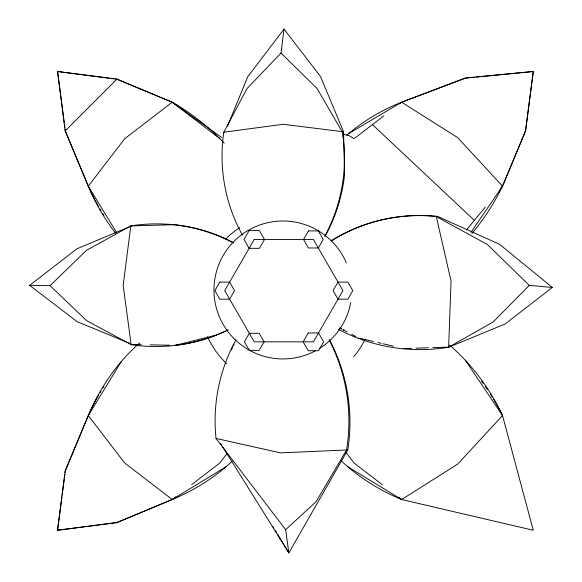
<?xml version="1.0" encoding="UTF-8"?>
<svg xmlns="http://www.w3.org/2000/svg" width="582" height="582" viewBox="0 0 582 582"><rect width="100%" height="100%" fill="white"/><g stroke="black" fill="none" stroke-linecap="round" stroke-linejoin="round"><path stroke-width="0.87" d="M242.396 235.143A164.553 163.717 24.9 0 1 223.801 132.23L246.95 88.653L281.026 53.071L284.023 29.1L320.537 76.518L343.562 131.787L344.58 174.6A164.051 164.029 -57.2 0 1 325.011 236.474M61.939 496.97L57.553 530.253L116.982 522.665L172.243 499.516L226.034 466.771M62.172 495.173L64.304 478.979M64.544 477.182L64.893 474.483M65.133 472.679L65.373 470.882L88.282 415.563A289.952 229.381 60 0 1 98.7 395.025M343.002 133.482L343.562 131.787L283.019 124.279L223.801 132.23M343.045 136.057L343.627 134.34L348.974 135.541L354.118 138.676L383.844 115.869M227.489 126.192L247.779 76.693L284.023 29.1M329.572 339.91A176.913 176.521 55.3 0 1 347.789 449.937L288.847 552.9L222.368 446.358M121.223 361.662L88.282 415.563L65.14 470.823L57.553 530.253L108.827 523.502M470.954 232.291L502.535 186.182L525.677 130.921L533.265 71.491L465.374 77.981L401.624 102.221L348.807 133.533M227.147 453.429L219.749 463.068L191.682 484.61M466.488 229.926L485.279 207.119M500.229 188.968L502.535 186.182L525.444 130.855L533.265 71.491L482.609 76.489M493.696 399.412A301.811 244.2 -61.6 0 1 502.535 415.563L457.605 464.181L401.624 499.516L347.832 466.771M331.187 240.773A168.365 166.452 78.1 0 1 436.304 216.548L451.057 281.084L448.635 347.236L505.052 324.029L552.354 287.464L529.278 285.384L493.129 321.977L448.635 347.236A177.401 175.597 -84.1 0 1 338.477 329.332M98.729 206.734A289.952 229.381 -60.4 0 1 88.282 186.182L65.14 130.921L116.982 79.072L172.243 102.221L221.64 137.483M132.085 225.736L76.948 248.776L29.646 285.34L50.088 285.697L86.412 250.362L130.805 225.903L174.695 224.688A164.051 163.266 -88.5 0 1 233.477 242.694M277.65 534.283L288.847 552.9L285.646 529.678L316.077 501.713L346.508 450.112A177.401 176.295 -52.3 0 0 329.15 339.961M399.492 103.858L401.624 102.221L464.574 78.512M175.844 496.759L172.243 499.516L116.924 522.432L110.624 523.262M215.791 335.254L175.037 345.337A164.051 163.236 78.4 0 0 228.028 330.009M552.354 287.464L499.632 244.353L437.584 216.38L436.304 216.548L487.389 244.527L529.278 285.384M347.789 449.937L280.509 452.876L216.031 438.428A168.365 167.747 -30 0 1 236.001 339.699M465.418 78.192L469.041 77.828M470.853 77.653L474.468 77.297M476.28 77.115L480.797 76.671M403.792 348.589L411.692 348.327M416.079 348.182L428.359 347.774M432.848 347.629L447.223 347.156M141.266 344.646L131.146 344.639L86.616 320.624L50.088 285.697M150.105 344.828L169.646 345.228M116.982 79.072L57.553 71.491L65.14 130.921M108.827 78.235L57.553 71.491L64.304 122.758M110.624 78.475L113.323 78.832M115.127 79.065L116.924 79.305M358.839 338.106L373.535 341.532M377.856 342.543L381.312 343.351M383.043 343.751L393.417 346.166M341.081 460.704A302.407 229.381 -30.3 0 0 401.624 499.516L533.265 530.253L502.535 415.563L465.316 360.251M129.91 343.431L77.151 321.679L29.646 285.34M117.76 79.654L172.243 102.221L219.821 138.632M339.866 328.073L341.474 328.895M339.99 328.044L341.554 328.874M345.468 330.969L347.039 331.805M351.761 334.33L355.689 336.425M382.192 484.61L354.118 463.068L345.832 452.272M398.75 497.312L401.624 499.516M372.458 124.599L474.352 220.382M281.026 53.071L317.066 88.493L342.289 131.954A164.553 163.244 43.5 0 1 324.8 236.139M216.031 438.428L285.646 529.678M220.527 443.411L221.444 444.881M116.48 232.356L88.282 186.182L65.373 130.855L65.133 129.059M272.987 526.521L273.918 528.078M275.315 530.406L276.719 532.726M64.544 124.563L64.893 127.262M332.038 240.533A167.849 167.725 -74.2 0 1 351.026 230.421M351.834 230.057A167.849 167.725 -74.2 0 1 437.584 216.38M231.396 350.029A167.849 167.238 62.6 0 1 232.516 347.614M233.295 346.006A167.849 167.238 62.6 0 1 234.088 344.406M228.079 329.863A164.553 164.51 52.3 0 1 131.146 344.639L123.173 285.289L130.805 225.903A164.553 164.451 -30.4 0 1 233.455 242.927M232.131 461.322A302.407 229.381 30.3 0 1 172.243 499.516L124.737 463.068L88.282 415.563A302.407 229.373 60.7 0 1 139.775 342.9M100.089 392.646A289.952 229.381 60 0 1 101.035 391.075M102.956 387.968A289.952 229.381 60 0 1 103.938 386.426M115.636 233.266A302.407 229.381 -60.5 0 1 88.282 186.182L124.737 138.676L172.243 102.221A230.225 229.381 -30 0 1 224.237 143.157M449.559 345.097A313.8 244.2 -61.7 0 1 502.535 415.563M481.481 381.159A301.811 244.2 -61.6 0 1 483.096 383.363M485.213 386.332A301.811 244.2 -61.6 0 1 487.279 389.343M490.306 393.941A301.811 244.2 -61.6 0 1 492.256 397.055M346.756 135.3A302.407 228.42 38 0 1 401.624 102.221L457.605 137.556L502.535 186.182A313.8 243.873 66.7 0 1 471.915 233.433M103.974 215.333A289.952 229.381 -60.4 0 1 102.992 213.798M101.064 210.684A289.952 229.381 -60.4 0 1 100.119 209.113M350.742 302.553A68.974 68.974 0 0 1 319.722 348.305M315.058 350.997A68.974 68.974 0 0 1 221.08 320.486A68.974 68.974 0 0 1 254.043 227.336A68.974 68.974 0 0 1 346.297 262.737M364.849 339.808A87.104 87.104 0 0 1 353.834 356.65M226.587 363.677A87.104 87.104 0 0 1 207.512 336.629M225.343 239.282A87.104 87.104 0 0 1 239.668 227.708M249.132 230.567L244.011 239.442L249.132 248.318L259.383 248.318L264.504 239.442L259.383 230.567L249.132 230.567M219.77 282.103L214.845 290.636L219.77 299.17L229.621 299.17L234.553 290.636L229.621 282.103L219.77 282.103M254.254 239.442L224.696 290.636L254.254 341.838L313.378 341.838L342.936 290.636L313.378 239.442L254.254 239.442M249.329 333.304L244.404 341.838L249.329 350.371L259.186 350.371L264.112 341.838L259.186 333.304L249.329 333.304M308.445 230.909L303.52 239.442L308.445 247.976L318.303 247.976L323.228 239.442L318.303 230.909L308.445 230.909M308.249 332.962L303.127 341.838L308.249 350.713L318.5 350.713L323.621 341.838L318.5 332.962L308.249 332.962M338.011 282.103L333.079 290.636L338.011 299.17L347.861 299.17L352.787 290.636L347.861 282.103L338.011 282.103M344.682 330.547L343.074 329.725L344.682 330.547"/></g></svg>
